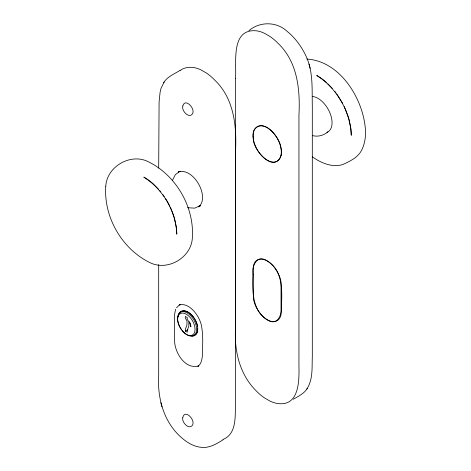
<?xml version="1.0" encoding="UTF-8"?>
<svg xmlns="http://www.w3.org/2000/svg" width="471" height="471" viewBox="0 0 471 471"><rect width="100%" height="100%" fill="white"/><g stroke="black" fill="none" stroke-linecap="round" stroke-linejoin="round"><path stroke-width="0.71" d="M178.15 316.965L178.268 315.629M175.63 309.235L174.623 314.239L174.623 341.816C175.271 353.356 185.474 369.817 198.75 365.885M172.421 180.399L175.371 174.57L180.175 171.179M164.155 81.995L161.005 88.389L160.075 92.381L159.092 102.001L158.692 168.129M306.845 389.005C313.138 379.514 311.879 367.392 312.308 356.559L312.308 106.199C311.92 89.649 313.362 72.157 306.291 56.685C301.876 47.006 295.447 38.139 287.186 31.392C276.612 21.466 259.927 21.325 248.935 30.627M176.519 307.81L179.386 304.973M163.678 82.619C167.399 76.614 174.299 73.953 180.04 70.409M307.322 388.381C304.119 393.591 298.426 396.282 293.333 399.225M198.362 366.02L197.908 366.344C200.976 364.336 201.776 360.315 202.306 356.571C202.607 346.038 203.437 335.281 201.294 324.89C199.021 315.293 189.112 302.076 179.186 304.99L180.205 304.478M180.128 70.497C183.666 67.8 188.282 66.959 192.639 67.4A41.307 23.85 60 0 1 200.987 69.902L206.569 73.123A41.307 23.85 60 0 1 214.917 80.264C234.199 98.798 236.825 126.699 235.5 151.939L235.5 402.393C234.899 414.927 237.402 433.767 222.948 439.484M200.575 205.75L198.697 206.916C210.366 196.913 193.245 166.834 178.173 172.021L179.198 171.509M200.728 205.315L194.758 208.147L187.629 207.729M327.94 131.874C323.565 135.495 318.037 137.055 312.538 135.619M185.38 331.101L187.281 332.202C186.716 329.394 189.33 327.251 188.877 324.413A37.274 21.519 -60 0 0 188.871 323.224C189.501 320.798 186.286 319.997 187.281 317.548L185.38 316.453C184.479 318.938 187.664 319.886 186.975 322.399A37.274 21.519 -60 0 1 186.969 323.595C187.358 326.332 184.773 328.375 185.38 331.101L187.917 329.635M223.113 439.767C216.607 443.841 209.336 448.351 201.27 447.332C193.61 446.626 186.763 442.363 181.147 437.329C163.549 421.798 157.208 397.642 158.692 374.875L158.692 264.59M306.751 59.081C341.022 60.924 364.79 101.2 365.561 132.551C365.484 139.569 364.107 146.769 360.138 152.692C355.864 158.544 349.005 161.694 342.594 164.609C331.896 167.788 320.922 162.889 312.273 156.778M148.936 180.364L143.843 177.102C163.078 189.254 175.895 211.45 176.802 234.187L176.525 228.141M326.344 82.331L322.029 78.851L316.73 75.454C336.895 88.189 350.33 111.462 351.278 135.289L350.983 129.001L348.887 118.598M149.454 180.776L153.051 183.678L158.427 189.142M327.91 83.844L332.267 88.377M159.84 190.761L160.776 191.838M334.863 91.445L336.082 93.087M336.895 94.182L342.711 103.526M162.954 194.776L164.261 196.542M189.207 321.528L190.52 324.136L190.908 326.839L189.601 322.441M165.309 198.209L167.064 200.993M167.411 201.553L169.872 206.204M344.325 106.581L348.711 117.897M170.467 207.458L171.338 209.471M171.921 210.808L174.129 216.89M310.136 68.26L309.047 64.138M160.864 402.74L161.953 406.862M174.358 217.561L176.419 227.493M177.791 320.621A13.459 7.771 60 0 1 187.593 313.162A13.459 7.771 60 0 1 196.23 332.32A13.459 7.771 60 0 1 182.23 330.471M181.453 329.423A13.459 7.771 60 0 1 180.393 327.751M180.075 327.18A13.459 7.771 60 0 1 178.521 323.601M178.332 323A13.459 7.771 60 0 1 177.891 321.21M191.679 336.076A13.912 8.031 60 0 0 197.749 329.088L197.567 326.474A13.459 7.771 60 0 0 194.965 319.344M178.415 314.987A13.912 8.031 60 0 1 188.241 312.244A13.912 8.031 60 0 1 197.561 326.762M180.322 312.556A13.459 7.771 60 0 1 194.623 318.779M197.749 328.723A13.459 7.771 60 0 1 193.522 335.417M312.585 96.484A19.917 11.498 60 0 1 330.059 113.234A19.917 11.498 60 0 1 326.915 132.351M235.5 78.681L235.5 329.135C234.222 351.342 239.898 374.669 256.083 390.736A41.307 23.85 60 0 0 264.431 397.877L270.013 401.098A41.307 23.85 60 0 0 278.361 403.6C299.497 406.143 299.256 379.997 298.944 365.767L298.944 115.307C300.268 90.073 297.643 62.172 278.361 43.638A41.307 23.85 60 0 0 270.013 36.497L264.431 33.27A41.307 23.85 60 0 0 256.083 30.774C230.337 28.725 236.748 63.037 235.5 78.681M253.009 274.358C252.215 290.054 251.95 310.418 267.222 319.868C277.401 326.627 282.4 314.281 281.434 305.962C282.3 290.36 282.677 270.101 267.222 260.91C257.078 254.075 251.726 265.709 253.009 274.358M253.186 268.605L253.41 298.643A19.917 11.498 60 0 0 267.222 319.715A19.917 11.498 60 0 0 281.034 314.599L281.034 282.058A19.917 11.498 60 0 0 267.222 260.993A19.917 11.498 60 0 0 253.41 266.109L253.186 268.605M105.775 186.204C103.561 217.084 122.036 249.077 149.89 262.606C167.464 271.508 191.261 257.767 192.339 238.096C194.552 207.211 176.083 175.218 148.23 161.694C130.65 152.787 106.852 166.528 105.775 186.204M182.836 105.969C181.135 111.026 189.919 119.699 192.839 113.075C194.8 107.788 184.879 97.809 182.836 105.969M182.836 417.324C181.135 422.381 189.919 431.047 192.839 424.43C194.741 419.102 184.862 409.146 182.836 417.324M281.169 155.195C274.546 174.394 253.21 150.084 253.274 139.092A20.282 11.71 60 0 1 253.981 130.167C262.859 117.255 278.326 135.972 280.463 145.457A20.282 11.71 60 0 1 281.169 155.195M177.632 319.962A12.334 7.118 60 0 0 191.173 335.493A12.334 7.118 60 0 0 190.19 317.525A12.334 7.118 60 0 0 177.632 319.962M253.168 136.873A19.917 11.498 60 0 0 275.046 161.965A19.917 11.498 60 0 0 273.451 132.934A19.917 11.498 60 0 0 253.168 136.873"/></g></svg>
